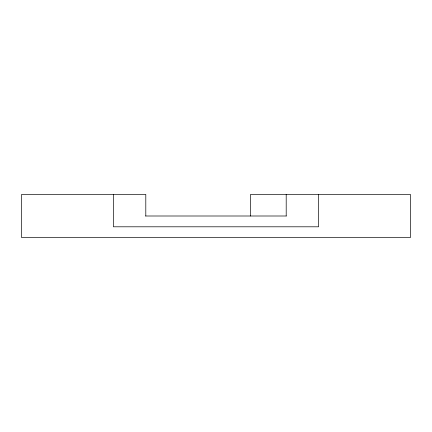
<?xml version="1.0" encoding="UTF-8"?>
<svg xmlns="http://www.w3.org/2000/svg" width="432" height="432" viewBox="0 0 432 432"><rect width="100%" height="100%" fill="white"/><g stroke="black" fill="none" stroke-linecap="round" stroke-linejoin="round"><path stroke-width="0.65" d="M145.562 216L286.292 216M318.6 194.4L318.6 226.8L113.4 226.8L113.4 194.4M286.2 194.4L286.2 216M250.549 216L250.549 194.4L410.4 194.4L410.4 237.6L21.6 237.6L21.6 194.4L145.8 194.4L145.8 216"/></g></svg>
